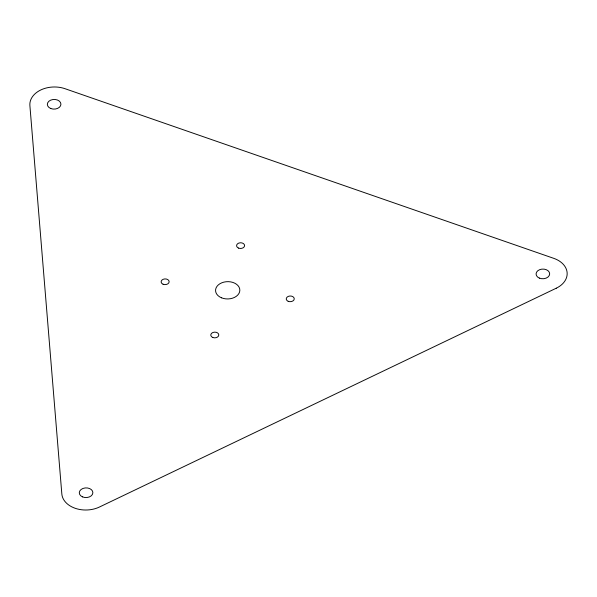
<?xml version="1.0" encoding="UTF-8"?>
<svg xmlns="http://www.w3.org/2000/svg" width="597" height="597" viewBox="0 0 597 597"><rect width="100%" height="100%" fill="white"/><g stroke="black" fill="none" stroke-linecap="round" stroke-linejoin="round"><path stroke-width="0.9" d="M556.27 288.202L99.43 507.032A24.29 17.291 -1.2 0 1 61.834 493.988L29.887 105.535A24.29 17.291 -1.2 0 1 64.969 88.684L553.762 258.344A24.29 17.291 -1.2 0 1 556.27 288.202M221.487 297.799A12.141 8.649 -1.2 0 0 239.837 290.291A12.141 8.649 -1.2 0 0 221.756 282.821A12.141 8.649 -1.2 0 0 221.487 297.799M539.389 278.112A6.798 4.843 -1.2 0 0 549.665 273.911A6.798 4.843 -1.2 0 0 539.546 269.725A6.798 4.843 -1.2 0 0 539.389 278.112M50.797 108.527A6.798 4.843 -1.2 0 0 60.931 104.154A6.798 4.843 -1.2 0 0 50.67 100.147A6.798 4.843 -1.2 0 0 50.797 108.527M82.461 496.861A6.798 4.843 -1.2 0 0 92.871 492.831A6.798 4.843 -1.2 0 0 82.893 488.48A6.798 4.843 -1.2 0 0 82.461 496.861M212.748 337.469A4.007 2.851 -1.2 0 0 218.8 334.984A4.007 2.851 -1.2 0 0 212.83 332.522A4.007 2.851 -1.2 0 0 212.748 337.469M288.209 301.321A4.007 2.851 -1.2 0 0 294.254 298.836A4.007 2.851 -1.2 0 0 288.284 296.381A4.007 2.851 -1.2 0 0 288.209 301.321M238.546 248.098A4.007 2.851 -1.2 0 0 244.598 245.613A4.007 2.851 -1.2 0 0 238.628 243.151A4.007 2.851 -1.2 0 0 238.546 248.098M163.093 284.239A4.007 2.851 -1.2 0 0 169.145 281.754A4.007 2.851 -1.2 0 0 163.168 279.299A4.007 2.851 -1.2 0 0 163.093 284.239"/></g></svg>
